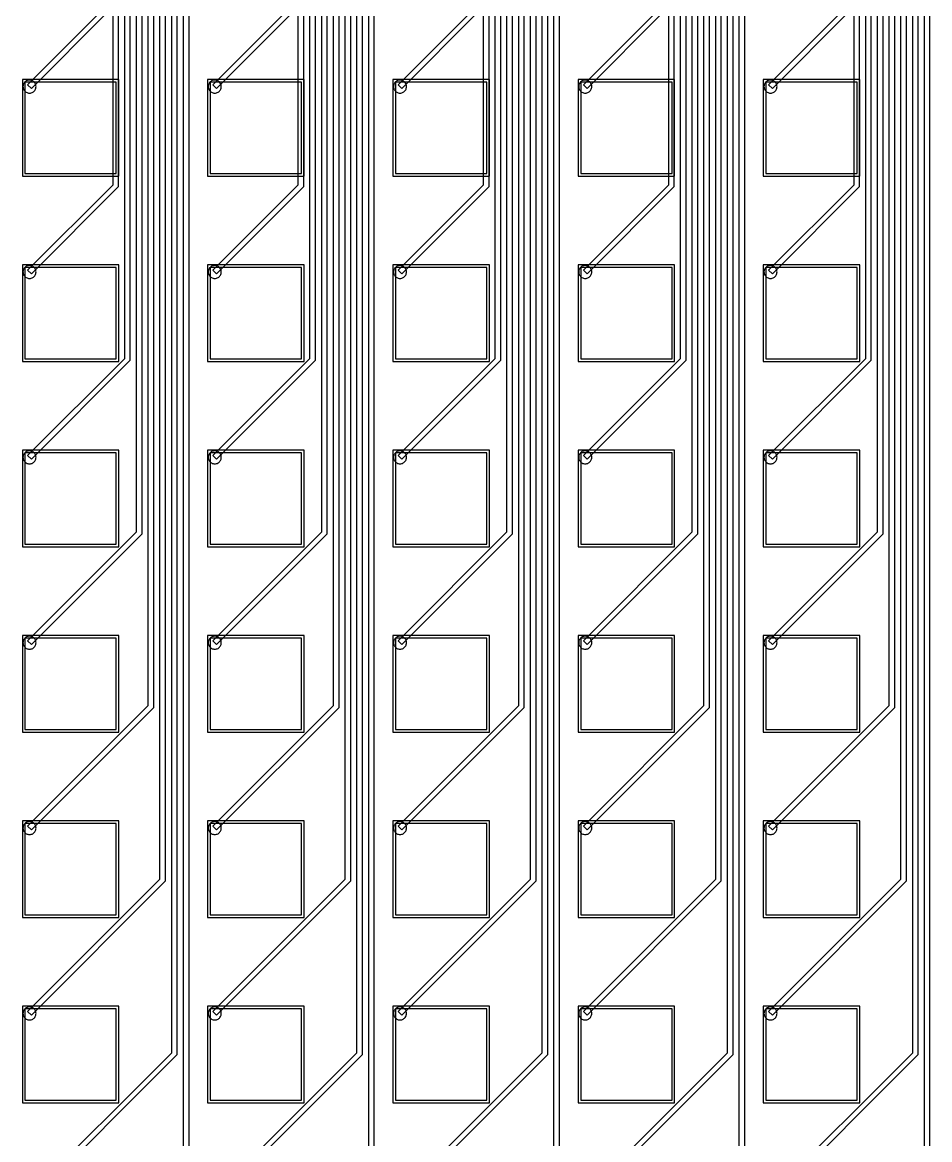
# Model space of a CAD drawing. Header units: metres. Extents: x -1236 to 4965, y 111 to 1952.
# Drawn here: x 284 to 631.8, y 738.9 to 1166.9 of the extents above; entities that cross this region are included whole.
import ezdxf

# ---------------------------------------------------------------- set-up
doc = ezdxf.new("R2010")
doc.units = ezdxf.units.M
for name, color, linetype in [('Etching', 1, 'CONTINUOUS'), ('EtchingPad', 2, 'CONTINUOUS'), ('Metal1', 4, 'CONTINUOUS'), ('Metal2', 3, 'CONTINUOUS')]:
    doc.layers.add(name, color=color, linetype=linetype)

msp = doc.modelspace()

# ---------------------------------------------------------------- linework, layer by layer
at = {"layer": 'Etching'}
for points in [[(289.25, 1142.25), (289.23, 1142.58), (289.16, 1142.9), (289.06, 1143.21), (288.92, 1143.5), (288.73, 1143.77), (288.52, 1144.02), (288.27, 1144.23), (288, 1144.42), (287.71, 1144.56), (287.4, 1144.66), (287.08, 1144.73), (286.75, 1144.75), (286.42, 1144.73), (286.1, 1144.66), (285.79, 1144.56), (285.5, 1144.42), (285.23, 1144.23), (284.98, 1144.02), (284.77, 1143.77), (284.58, 1143.5), (284.44, 1143.21), (284.34, 1142.9), (284.27, 1142.58), (284.25, 1142.25), (284.27, 1141.92), (284.34, 1141.6), (284.44, 1141.29), (284.58, 1141), (284.77, 1140.73), (284.98, 1140.48), (285.23, 1140.27), (285.5, 1140.08), (285.79, 1139.94), (286.1, 1139.84), (286.42, 1139.77), (286.75, 1139.75), (287.08, 1139.77), (287.4, 1139.84), (287.71, 1139.94), (288, 1140.08), (288.27, 1140.27), (288.52, 1140.48), (288.73, 1140.73), (288.92, 1141), (289.06, 1141.29), (289.16, 1141.6), (289.23, 1141.92), (289.25, 1142.25)], [(360.25, 1142.25), (360.23, 1142.58), (360.16, 1142.9), (360.06, 1143.21), (359.92, 1143.5), (359.73, 1143.77), (359.52, 1144.02), (359.27, 1144.23), (359, 1144.42), (358.71, 1144.56), (358.4, 1144.66), (358.08, 1144.73), (357.75, 1144.75), (357.42, 1144.73), (357.1, 1144.66), (356.79, 1144.56), (356.5, 1144.42), (356.23, 1144.23), (355.98, 1144.02), (355.77, 1143.77), (355.58, 1143.5), (355.44, 1143.21), (355.34, 1142.9), (355.27, 1142.58), (355.25, 1142.25), (355.27, 1141.92), (355.34, 1141.6), (355.44, 1141.29), (355.58, 1141), (355.77, 1140.73), (355.98, 1140.48), (356.23, 1140.27), (356.5, 1140.08), (356.79, 1139.94), (357.1, 1139.84), (357.42, 1139.77), (357.75, 1139.75), (358.08, 1139.77), (358.4, 1139.84), (358.71, 1139.94), (359, 1140.08), (359.27, 1140.27), (359.52, 1140.48), (359.73, 1140.73), (359.92, 1141), (360.06, 1141.29), (360.16, 1141.6), (360.23, 1141.92), (360.25, 1142.25)], [(431.25, 1142.25), (431.23, 1142.58), (431.16, 1142.9), (431.06, 1143.21), (430.92, 1143.5), (430.73, 1143.77), (430.52, 1144.02), (430.27, 1144.23), (430, 1144.42), (429.71, 1144.56), (429.4, 1144.66), (429.08, 1144.73), (428.75, 1144.75), (428.42, 1144.73), (428.1, 1144.66), (427.79, 1144.56), (427.5, 1144.42), (427.23, 1144.23), (426.98, 1144.02), (426.77, 1143.77), (426.58, 1143.5), (426.44, 1143.21), (426.34, 1142.9), (426.27, 1142.58), (426.25, 1142.25), (426.27, 1141.92), (426.34, 1141.6), (426.44, 1141.29), (426.58, 1141), (426.77, 1140.73), (426.98, 1140.48), (427.23, 1140.27), (427.5, 1140.08), (427.79, 1139.94), (428.1, 1139.84), (428.42, 1139.77), (428.75, 1139.75), (429.08, 1139.77), (429.4, 1139.84), (429.71, 1139.94), (430, 1140.08), (430.27, 1140.27), (430.52, 1140.48), (430.73, 1140.73), (430.92, 1141), (431.06, 1141.29), (431.16, 1141.6), (431.23, 1141.92), (431.25, 1142.25)], [(502.25, 1142.25), (502.23, 1142.58), (502.16, 1142.9), (502.06, 1143.21), (501.92, 1143.5), (501.73, 1143.77), (501.52, 1144.02), (501.27, 1144.23), (501, 1144.42), (500.71, 1144.56), (500.4, 1144.66), (500.08, 1144.73), (499.75, 1144.75), (499.42, 1144.73), (499.1, 1144.66), (498.79, 1144.56), (498.5, 1144.42), (498.23, 1144.23), (497.98, 1144.02), (497.77, 1143.77), (497.58, 1143.5), (497.44, 1143.21), (497.34, 1142.9), (497.27, 1142.58), (497.25, 1142.25), (497.27, 1141.92), (497.34, 1141.6), (497.44, 1141.29), (497.58, 1141), (497.77, 1140.73), (497.98, 1140.48), (498.23, 1140.27), (498.5, 1140.08), (498.79, 1139.94), (499.1, 1139.84), (499.42, 1139.77), (499.75, 1139.75), (500.08, 1139.77), (500.4, 1139.84), (500.71, 1139.94), (501, 1140.08), (501.27, 1140.27), (501.52, 1140.48), (501.73, 1140.73), (501.92, 1141), (502.06, 1141.29), (502.16, 1141.6), (502.23, 1141.92), (502.25, 1142.25)], [(573.25, 1142.25), (573.23, 1142.58), (573.16, 1142.9), (573.06, 1143.21), (572.92, 1143.5), (572.73, 1143.77), (572.52, 1144.02), (572.27, 1144.23), (572, 1144.42), (571.71, 1144.56), (571.4, 1144.66), (571.08, 1144.73), (570.75, 1144.75), (570.42, 1144.73), (570.1, 1144.66), (569.79, 1144.56), (569.5, 1144.42), (569.23, 1144.23), (568.98, 1144.02), (568.77, 1143.77), (568.58, 1143.5), (568.44, 1143.21), (568.34, 1142.9), (568.27, 1142.58), (568.25, 1142.25), (568.27, 1141.92), (568.34, 1141.6), (568.44, 1141.29), (568.58, 1141), (568.77, 1140.73), (568.98, 1140.48), (569.23, 1140.27), (569.5, 1140.08), (569.79, 1139.94), (570.1, 1139.84), (570.42, 1139.77), (570.75, 1139.75), (571.08, 1139.77), (571.4, 1139.84), (571.71, 1139.94), (572, 1140.08), (572.27, 1140.27), (572.52, 1140.48), (572.73, 1140.73), (572.92, 1141), (573.06, 1141.29), (573.16, 1141.6), (573.23, 1141.92), (573.25, 1142.25)], [(289.25, 1071.25), (289.23, 1071.58), (289.16, 1071.9), (289.06, 1072.21), (288.92, 1072.5), (288.73, 1072.77), (288.52, 1073.02), (288.27, 1073.23), (288, 1073.42), (287.71, 1073.56), (287.4, 1073.66), (287.08, 1073.73), (286.75, 1073.75), (286.42, 1073.73), (286.1, 1073.66), (285.79, 1073.56), (285.5, 1073.42), (285.23, 1073.23), (284.98, 1073.02), (284.77, 1072.77), (284.58, 1072.5), (284.44, 1072.21), (284.34, 1071.9), (284.27, 1071.58), (284.25, 1071.25), (284.27, 1070.92), (284.34, 1070.6), (284.44, 1070.29), (284.58, 1070), (284.77, 1069.73), (284.98, 1069.48), (285.23, 1069.27), (285.5, 1069.08), (285.79, 1068.94), (286.1, 1068.84), (286.42, 1068.77), (286.75, 1068.75), (287.08, 1068.77), (287.4, 1068.84), (287.71, 1068.94), (288, 1069.08), (288.27, 1069.27), (288.52, 1069.48), (288.73, 1069.73), (288.92, 1070), (289.06, 1070.29), (289.16, 1070.6), (289.23, 1070.92), (289.25, 1071.25)], [(360.25, 1071.25), (360.23, 1071.58), (360.16, 1071.9), (360.06, 1072.21), (359.92, 1072.5), (359.73, 1072.77), (359.52, 1073.02), (359.27, 1073.23), (359, 1073.42), (358.71, 1073.56), (358.4, 1073.66), (358.08, 1073.73), (357.75, 1073.75), (357.42, 1073.73), (357.1, 1073.66), (356.79, 1073.56), (356.5, 1073.42), (356.23, 1073.23), (355.98, 1073.02), (355.77, 1072.77), (355.58, 1072.5), (355.44, 1072.21), (355.34, 1071.9), (355.27, 1071.58), (355.25, 1071.25), (355.27, 1070.92), (355.34, 1070.6), (355.44, 1070.29), (355.58, 1070), (355.77, 1069.73), (355.98, 1069.48), (356.23, 1069.27), (356.5, 1069.08), (356.79, 1068.94), (357.1, 1068.84), (357.42, 1068.77), (357.75, 1068.75), (358.08, 1068.77), (358.4, 1068.84), (358.71, 1068.94), (359, 1069.08), (359.27, 1069.27), (359.52, 1069.48), (359.73, 1069.73), (359.92, 1070), (360.06, 1070.29), (360.16, 1070.6), (360.23, 1070.92), (360.25, 1071.25)], [(431.25, 1071.25), (431.23, 1071.58), (431.16, 1071.9), (431.06, 1072.21), (430.92, 1072.5), (430.73, 1072.77), (430.52, 1073.02), (430.27, 1073.23), (430, 1073.42), (429.71, 1073.56), (429.4, 1073.66), (429.08, 1073.73), (428.75, 1073.75), (428.42, 1073.73), (428.1, 1073.66), (427.79, 1073.56), (427.5, 1073.42), (427.23, 1073.23), (426.98, 1073.02), (426.77, 1072.77), (426.58, 1072.5), (426.44, 1072.21), (426.34, 1071.9), (426.27, 1071.58), (426.25, 1071.25), (426.27, 1070.92), (426.34, 1070.6), (426.44, 1070.29), (426.58, 1070), (426.77, 1069.73), (426.98, 1069.48), (427.23, 1069.27), (427.5, 1069.08), (427.79, 1068.94), (428.1, 1068.84), (428.42, 1068.77), (428.75, 1068.75), (429.08, 1068.77), (429.4, 1068.84), (429.71, 1068.94), (430, 1069.08), (430.27, 1069.27), (430.52, 1069.48), (430.73, 1069.73), (430.92, 1070), (431.06, 1070.29), (431.16, 1070.6), (431.23, 1070.92), (431.25, 1071.25)], [(502.25, 1071.25), (502.23, 1071.58), (502.16, 1071.9), (502.06, 1072.21), (501.92, 1072.5), (501.73, 1072.77), (501.52, 1073.02), (501.27, 1073.23), (501, 1073.42), (500.71, 1073.56), (500.4, 1073.66), (500.08, 1073.73), (499.75, 1073.75), (499.42, 1073.73), (499.1, 1073.66), (498.79, 1073.56), (498.5, 1073.42), (498.23, 1073.23), (497.98, 1073.02), (497.77, 1072.77), (497.58, 1072.5), (497.44, 1072.21), (497.34, 1071.9), (497.27, 1071.58), (497.25, 1071.25), (497.27, 1070.92), (497.34, 1070.6), (497.44, 1070.29), (497.58, 1070), (497.77, 1069.73), (497.98, 1069.48), (498.23, 1069.27), (498.5, 1069.08), (498.79, 1068.94), (499.1, 1068.84), (499.42, 1068.77), (499.75, 1068.75), (500.08, 1068.77), (500.4, 1068.84), (500.71, 1068.94), (501, 1069.08), (501.27, 1069.27), (501.52, 1069.48), (501.73, 1069.73), (501.92, 1070), (502.06, 1070.29), (502.16, 1070.6), (502.23, 1070.92), (502.25, 1071.25)], [(573.25, 1071.25), (573.23, 1071.58), (573.16, 1071.9), (573.06, 1072.21), (572.92, 1072.5), (572.73, 1072.77), (572.52, 1073.02), (572.27, 1073.23), (572, 1073.42), (571.71, 1073.56), (571.4, 1073.66), (571.08, 1073.73), (570.75, 1073.75), (570.42, 1073.73), (570.1, 1073.66), (569.79, 1073.56), (569.5, 1073.42), (569.23, 1073.23), (568.98, 1073.02), (568.77, 1072.77), (568.58, 1072.5), (568.44, 1072.21), (568.34, 1071.9), (568.27, 1071.58), (568.25, 1071.25), (568.27, 1070.92), (568.34, 1070.6), (568.44, 1070.29), (568.58, 1070), (568.77, 1069.73), (568.98, 1069.48), (569.23, 1069.27), (569.5, 1069.08), (569.79, 1068.94), (570.1, 1068.84), (570.42, 1068.77), (570.75, 1068.75), (571.08, 1068.77), (571.4, 1068.84), (571.71, 1068.94), (572, 1069.08), (572.27, 1069.27), (572.52, 1069.48), (572.73, 1069.73), (572.92, 1070), (573.06, 1070.29), (573.16, 1070.6), (573.23, 1070.92), (573.25, 1071.25)], [(289.25, 1000.25), (289.23, 1000.58), (289.16, 1000.9), (289.06, 1001.21), (288.92, 1001.5), (288.73, 1001.77), (288.52, 1002.02), (288.27, 1002.23), (288, 1002.42), (287.71, 1002.56), (287.4, 1002.66), (287.08, 1002.73), (286.75, 1002.75), (286.42, 1002.73), (286.1, 1002.66), (285.79, 1002.56), (285.5, 1002.42), (285.23, 1002.23), (284.98, 1002.02), (284.77, 1001.77), (284.58, 1001.5), (284.44, 1001.21), (284.34, 1000.9), (284.27, 1000.58), (284.25, 1000.25), (284.27, 999.92), (284.34, 999.6), (284.44, 999.29), (284.58, 999), (284.77, 998.73), (284.98, 998.48), (285.23, 998.27), (285.5, 998.08), (285.79, 997.94), (286.1, 997.84), (286.42, 997.77), (286.75, 997.75), (287.08, 997.77), (287.4, 997.84), (287.71, 997.94), (288, 998.08), (288.27, 998.27), (288.52, 998.48), (288.73, 998.73), (288.92, 999), (289.06, 999.29), (289.16, 999.6), (289.23, 999.92), (289.25, 1000.25)], [(360.25, 1000.25), (360.23, 1000.58), (360.16, 1000.9), (360.06, 1001.21), (359.92, 1001.5), (359.73, 1001.77), (359.52, 1002.02), (359.27, 1002.23), (359, 1002.42), (358.71, 1002.56), (358.4, 1002.66), (358.08, 1002.73), (357.75, 1002.75), (357.42, 1002.73), (357.1, 1002.66), (356.79, 1002.56), (356.5, 1002.42), (356.23, 1002.23), (355.98, 1002.02), (355.77, 1001.77), (355.58, 1001.5), (355.44, 1001.21), (355.34, 1000.9), (355.27, 1000.58), (355.25, 1000.25), (355.27, 999.92), (355.34, 999.6), (355.44, 999.29), (355.58, 999), (355.77, 998.73), (355.98, 998.48), (356.23, 998.27), (356.5, 998.08), (356.79, 997.94), (357.1, 997.84), (357.42, 997.77), (357.75, 997.75), (358.08, 997.77), (358.4, 997.84), (358.71, 997.94), (359, 998.08), (359.27, 998.27), (359.52, 998.48), (359.73, 998.73), (359.92, 999), (360.06, 999.29), (360.16, 999.6), (360.23, 999.92), (360.25, 1000.25)], [(431.25, 1000.25), (431.23, 1000.58), (431.16, 1000.9), (431.06, 1001.21), (430.92, 1001.5), (430.73, 1001.77), (430.52, 1002.02), (430.27, 1002.23), (430, 1002.42), (429.71, 1002.56), (429.4, 1002.66), (429.08, 1002.73), (428.75, 1002.75), (428.42, 1002.73), (428.1, 1002.66), (427.79, 1002.56), (427.5, 1002.42), (427.23, 1002.23), (426.98, 1002.02), (426.77, 1001.77), (426.58, 1001.5), (426.44, 1001.21), (426.34, 1000.9), (426.27, 1000.58), (426.25, 1000.25), (426.27, 999.92), (426.34, 999.6), (426.44, 999.29), (426.58, 999), (426.77, 998.73), (426.98, 998.48), (427.23, 998.27), (427.5, 998.08), (427.79, 997.94), (428.1, 997.84), (428.42, 997.77), (428.75, 997.75), (429.08, 997.77), (429.4, 997.84), (429.71, 997.94), (430, 998.08), (430.27, 998.27), (430.52, 998.48), (430.73, 998.73), (430.92, 999), (431.06, 999.29), (431.16, 999.6), (431.23, 999.92), (431.25, 1000.25)], [(502.25, 1000.25), (502.23, 1000.58), (502.16, 1000.9), (502.06, 1001.21), (501.92, 1001.5), (501.73, 1001.77), (501.52, 1002.02), (501.27, 1002.23), (501, 1002.42), (500.71, 1002.56), (500.4, 1002.66), (500.08, 1002.73), (499.75, 1002.75), (499.42, 1002.73), (499.1, 1002.66), (498.79, 1002.56), (498.5, 1002.42), (498.23, 1002.23), (497.98, 1002.02), (497.77, 1001.77), (497.58, 1001.5), (497.44, 1001.21), (497.34, 1000.9), (497.27, 1000.58), (497.25, 1000.25), (497.27, 999.92), (497.34, 999.6), (497.44, 999.29), (497.58, 999), (497.77, 998.73), (497.98, 998.48), (498.23, 998.27), (498.5, 998.08), (498.79, 997.94), (499.1, 997.84), (499.42, 997.77), (499.75, 997.75), (500.08, 997.77), (500.4, 997.84), (500.71, 997.94), (501, 998.08), (501.27, 998.27), (501.52, 998.48), (501.73, 998.73), (501.92, 999), (502.06, 999.29), (502.16, 999.6), (502.23, 999.92), (502.25, 1000.25)], [(573.25, 1000.25), (573.23, 1000.58), (573.16, 1000.9), (573.06, 1001.21), (572.92, 1001.5), (572.73, 1001.77), (572.52, 1002.02), (572.27, 1002.23), (572, 1002.42), (571.71, 1002.56), (571.4, 1002.66), (571.08, 1002.73), (570.75, 1002.75), (570.42, 1002.73), (570.1, 1002.66), (569.79, 1002.56), (569.5, 1002.42), (569.23, 1002.23), (568.98, 1002.02), (568.77, 1001.77), (568.58, 1001.5), (568.44, 1001.21), (568.34, 1000.9), (568.27, 1000.58), (568.25, 1000.25), (568.27, 999.92), (568.34, 999.6), (568.44, 999.29), (568.58, 999), (568.77, 998.73), (568.98, 998.48), (569.23, 998.27), (569.5, 998.08), (569.79, 997.94), (570.1, 997.84), (570.42, 997.77), (570.75, 997.75), (571.08, 997.77), (571.4, 997.84), (571.71, 997.94), (572, 998.08), (572.27, 998.27), (572.52, 998.48), (572.73, 998.73), (572.92, 999), (573.06, 999.29), (573.16, 999.6), (573.23, 999.92), (573.25, 1000.25)], [(289.25, 929.25), (289.23, 929.58), (289.16, 929.9), (289.06, 930.21), (288.92, 930.5), (288.73, 930.77), (288.52, 931.02), (288.27, 931.23), (288, 931.42), (287.71, 931.56), (287.4, 931.66), (287.08, 931.73), (286.75, 931.75), (286.42, 931.73), (286.1, 931.66), (285.79, 931.56), (285.5, 931.42), (285.23, 931.23), (284.98, 931.02), (284.77, 930.77), (284.58, 930.5), (284.44, 930.21), (284.34, 929.9), (284.27, 929.58), (284.25, 929.25), (284.27, 928.92), (284.34, 928.6), (284.44, 928.29), (284.58, 928), (284.77, 927.73), (284.98, 927.48), (285.23, 927.27), (285.5, 927.08), (285.79, 926.94), (286.1, 926.84), (286.42, 926.77), (286.75, 926.75), (287.08, 926.77), (287.4, 926.84), (287.71, 926.94), (288, 927.08), (288.27, 927.27), (288.52, 927.48), (288.73, 927.73), (288.92, 928), (289.06, 928.29), (289.16, 928.6), (289.23, 928.92), (289.25, 929.25)], [(360.25, 929.25), (360.23, 929.58), (360.16, 929.9), (360.06, 930.21), (359.92, 930.5), (359.73, 930.77), (359.52, 931.02), (359.27, 931.23), (359, 931.42), (358.71, 931.56), (358.4, 931.66), (358.08, 931.73), (357.75, 931.75), (357.42, 931.73), (357.1, 931.66), (356.79, 931.56), (356.5, 931.42), (356.23, 931.23), (355.98, 931.02), (355.77, 930.77), (355.58, 930.5), (355.44, 930.21), (355.34, 929.9), (355.27, 929.58), (355.25, 929.25), (355.27, 928.92), (355.34, 928.6), (355.44, 928.29), (355.58, 928), (355.77, 927.73), (355.98, 927.48), (356.23, 927.27), (356.5, 927.08), (356.79, 926.94), (357.1, 926.84), (357.42, 926.77), (357.75, 926.75), (358.08, 926.77), (358.4, 926.84), (358.71, 926.94), (359, 927.08), (359.27, 927.27), (359.52, 927.48), (359.73, 927.73), (359.92, 928), (360.06, 928.29), (360.16, 928.6), (360.23, 928.92), (360.25, 929.25)], [(431.25, 929.25), (431.23, 929.58), (431.16, 929.9), (431.06, 930.21), (430.92, 930.5), (430.73, 930.77), (430.52, 931.02), (430.27, 931.23), (430, 931.42), (429.71, 931.56), (429.4, 931.66), (429.08, 931.73), (428.75, 931.75), (428.42, 931.73), (428.1, 931.66), (427.79, 931.56), (427.5, 931.42), (427.23, 931.23), (426.98, 931.02), (426.77, 930.77), (426.58, 930.5), (426.44, 930.21), (426.34, 929.9), (426.27, 929.58), (426.25, 929.25), (426.27, 928.92), (426.34, 928.6), (426.44, 928.29), (426.58, 928), (426.77, 927.73), (426.98, 927.48), (427.23, 927.27), (427.5, 927.08), (427.79, 926.94), (428.1, 926.84), (428.42, 926.77), (428.75, 926.75), (429.08, 926.77), (429.4, 926.84), (429.71, 926.94), (430, 927.08), (430.27, 927.27), (430.52, 927.48), (430.73, 927.73), (430.92, 928), (431.06, 928.29), (431.16, 928.6), (431.23, 928.92), (431.25, 929.25)], [(502.25, 929.25), (502.23, 929.58), (502.16, 929.9), (502.06, 930.21), (501.92, 930.5), (501.73, 930.77), (501.52, 931.02), (501.27, 931.23), (501, 931.42), (500.71, 931.56), (500.4, 931.66), (500.08, 931.73), (499.75, 931.75), (499.42, 931.73), (499.1, 931.66), (498.79, 931.56), (498.5, 931.42), (498.23, 931.23), (497.98, 931.02), (497.77, 930.77), (497.58, 930.5), (497.44, 930.21), (497.34, 929.9), (497.27, 929.58), (497.25, 929.25), (497.27, 928.92), (497.34, 928.6), (497.44, 928.29), (497.58, 928), (497.77, 927.73), (497.98, 927.48), (498.23, 927.27), (498.5, 927.08), (498.79, 926.94), (499.1, 926.84), (499.42, 926.77), (499.75, 926.75), (500.08, 926.77), (500.4, 926.84), (500.71, 926.94), (501, 927.08), (501.27, 927.27), (501.52, 927.48), (501.73, 927.73), (501.92, 928), (502.06, 928.29), (502.16, 928.6), (502.23, 928.92), (502.25, 929.25)], [(573.25, 929.25), (573.23, 929.58), (573.16, 929.9), (573.06, 930.21), (572.92, 930.5), (572.73, 930.77), (572.52, 931.02), (572.27, 931.23), (572, 931.42), (571.71, 931.56), (571.4, 931.66), (571.08, 931.73), (570.75, 931.75), (570.42, 931.73), (570.1, 931.66), (569.79, 931.56), (569.5, 931.42), (569.23, 931.23), (568.98, 931.02), (568.77, 930.77), (568.58, 930.5), (568.44, 930.21), (568.34, 929.9), (568.27, 929.58), (568.25, 929.25), (568.27, 928.92), (568.34, 928.6), (568.44, 928.29), (568.58, 928), (568.77, 927.73), (568.98, 927.48), (569.23, 927.27), (569.5, 927.08), (569.79, 926.94), (570.1, 926.84), (570.42, 926.77), (570.75, 926.75), (571.08, 926.77), (571.4, 926.84), (571.71, 926.94), (572, 927.08), (572.27, 927.27), (572.52, 927.48), (572.73, 927.73), (572.92, 928), (573.06, 928.29), (573.16, 928.6), (573.23, 928.92), (573.25, 929.25)], [(289.25, 858.25), (289.23, 858.58), (289.16, 858.9), (289.06, 859.21), (288.92, 859.5), (288.73, 859.77), (288.52, 860.02), (288.27, 860.23), (288, 860.42), (287.71, 860.56), (287.4, 860.66), (287.08, 860.73), (286.75, 860.75), (286.42, 860.73), (286.1, 860.66), (285.79, 860.56), (285.5, 860.42), (285.23, 860.23), (284.98, 860.02), (284.77, 859.77), (284.58, 859.5), (284.44, 859.21), (284.34, 858.9), (284.27, 858.58), (284.25, 858.25), (284.27, 857.92), (284.34, 857.6), (284.44, 857.29), (284.58, 857), (284.77, 856.73), (284.98, 856.48), (285.23, 856.27), (285.5, 856.08), (285.79, 855.94), (286.1, 855.84), (286.42, 855.77), (286.75, 855.75), (287.08, 855.77), (287.4, 855.84), (287.71, 855.94), (288, 856.08), (288.27, 856.27), (288.52, 856.48), (288.73, 856.73), (288.92, 857), (289.06, 857.29), (289.16, 857.6), (289.23, 857.92), (289.25, 858.25)], [(360.25, 858.25), (360.23, 858.58), (360.16, 858.9), (360.06, 859.21), (359.92, 859.5), (359.73, 859.77), (359.52, 860.02), (359.27, 860.23), (359, 860.42), (358.71, 860.56), (358.4, 860.66), (358.08, 860.73), (357.75, 860.75), (357.42, 860.73), (357.1, 860.66), (356.79, 860.56), (356.5, 860.42), (356.23, 860.23), (355.98, 860.02), (355.77, 859.77), (355.58, 859.5), (355.44, 859.21), (355.34, 858.9), (355.27, 858.58), (355.25, 858.25), (355.27, 857.92), (355.34, 857.6), (355.44, 857.29), (355.58, 857), (355.77, 856.73), (355.98, 856.48), (356.23, 856.27), (356.5, 856.08), (356.79, 855.94), (357.1, 855.84), (357.42, 855.77), (357.75, 855.75), (358.08, 855.77), (358.4, 855.84), (358.71, 855.94), (359, 856.08), (359.27, 856.27), (359.52, 856.48), (359.73, 856.73), (359.92, 857), (360.06, 857.29), (360.16, 857.6), (360.23, 857.92), (360.25, 858.25)], [(431.25, 858.25), (431.23, 858.58), (431.16, 858.9), (431.06, 859.21), (430.92, 859.5), (430.73, 859.77), (430.52, 860.02), (430.27, 860.23), (430, 860.42), (429.71, 860.56), (429.4, 860.66), (429.08, 860.73), (428.75, 860.75), (428.42, 860.73), (428.1, 860.66), (427.79, 860.56), (427.5, 860.42), (427.23, 860.23), (426.98, 860.02), (426.77, 859.77), (426.58, 859.5), (426.44, 859.21), (426.34, 858.9), (426.27, 858.58), (426.25, 858.25), (426.27, 857.92), (426.34, 857.6), (426.44, 857.29), (426.58, 857), (426.77, 856.73), (426.98, 856.48), (427.23, 856.27), (427.5, 856.08), (427.79, 855.94), (428.1, 855.84), (428.42, 855.77), (428.75, 855.75), (429.08, 855.77), (429.4, 855.84), (429.71, 855.94), (430, 856.08), (430.27, 856.27), (430.52, 856.48), (430.73, 856.73), (430.92, 857), (431.06, 857.29), (431.16, 857.6), (431.23, 857.92), (431.25, 858.25)], [(502.25, 858.25), (502.23, 858.58), (502.16, 858.9), (502.06, 859.21), (501.92, 859.5), (501.73, 859.77), (501.52, 860.02), (501.27, 860.23), (501, 860.42), (500.71, 860.56), (500.4, 860.66), (500.08, 860.73), (499.75, 860.75), (499.42, 860.73), (499.1, 860.66), (498.79, 860.56), (498.5, 860.42), (498.23, 860.23), (497.98, 860.02), (497.77, 859.77), (497.58, 859.5), (497.44, 859.21), (497.34, 858.9), (497.27, 858.58), (497.25, 858.25), (497.27, 857.92), (497.34, 857.6), (497.44, 857.29), (497.58, 857), (497.77, 856.73), (497.98, 856.48), (498.23, 856.27), (498.5, 856.08), (498.79, 855.94), (499.1, 855.84), (499.42, 855.77), (499.75, 855.75), (500.08, 855.77), (500.4, 855.84), (500.71, 855.94), (501, 856.08), (501.27, 856.27), (501.52, 856.48), (501.73, 856.73), (501.92, 857), (502.06, 857.29), (502.16, 857.6), (502.23, 857.92), (502.25, 858.25)], [(573.25, 858.25), (573.23, 858.58), (573.16, 858.9), (573.06, 859.21), (572.92, 859.5), (572.73, 859.77), (572.52, 860.02), (572.27, 860.23), (572, 860.42), (571.71, 860.56), (571.4, 860.66), (571.08, 860.73), (570.75, 860.75), (570.42, 860.73), (570.1, 860.66), (569.79, 860.56), (569.5, 860.42), (569.23, 860.23), (568.98, 860.02), (568.77, 859.77), (568.58, 859.5), (568.44, 859.21), (568.34, 858.9), (568.27, 858.58), (568.25, 858.25), (568.27, 857.92), (568.34, 857.6), (568.44, 857.29), (568.58, 857), (568.77, 856.73), (568.98, 856.48), (569.23, 856.27), (569.5, 856.08), (569.79, 855.94), (570.1, 855.84), (570.42, 855.77), (570.75, 855.75), (571.08, 855.77), (571.4, 855.84), (571.71, 855.94), (572, 856.08), (572.27, 856.27), (572.52, 856.48), (572.73, 856.73), (572.92, 857), (573.06, 857.29), (573.16, 857.6), (573.23, 857.92), (573.25, 858.25)], [(289.25, 787.25), (289.23, 787.58), (289.16, 787.9), (289.06, 788.21), (288.92, 788.5), (288.73, 788.77), (288.52, 789.02), (288.27, 789.23), (288, 789.42), (287.71, 789.56), (287.4, 789.66), (287.08, 789.73), (286.75, 789.75), (286.42, 789.73), (286.1, 789.66), (285.79, 789.56), (285.5, 789.42), (285.23, 789.23), (284.98, 789.02), (284.77, 788.77), (284.58, 788.5), (284.44, 788.21), (284.34, 787.9), (284.27, 787.58), (284.25, 787.25), (284.27, 786.92), (284.34, 786.6), (284.44, 786.29), (284.58, 786), (284.77, 785.73), (284.98, 785.48), (285.23, 785.27), (285.5, 785.08), (285.79, 784.94), (286.1, 784.84), (286.42, 784.77), (286.75, 784.75), (287.08, 784.77), (287.4, 784.84), (287.71, 784.94), (288, 785.08), (288.27, 785.27), (288.52, 785.48), (288.73, 785.73), (288.92, 786), (289.06, 786.29), (289.16, 786.6), (289.23, 786.92), (289.25, 787.25)], [(360.25, 787.25), (360.23, 787.58), (360.16, 787.9), (360.06, 788.21), (359.92, 788.5), (359.73, 788.77), (359.52, 789.02), (359.27, 789.23), (359, 789.42), (358.71, 789.56), (358.4, 789.66), (358.08, 789.73), (357.75, 789.75), (357.42, 789.73), (357.1, 789.66), (356.79, 789.56), (356.5, 789.42), (356.23, 789.23), (355.98, 789.02), (355.77, 788.77), (355.58, 788.5), (355.44, 788.21), (355.34, 787.9), (355.27, 787.58), (355.25, 787.25), (355.27, 786.92), (355.34, 786.6), (355.44, 786.29), (355.58, 786), (355.77, 785.73), (355.98, 785.48), (356.23, 785.27), (356.5, 785.08), (356.79, 784.94), (357.1, 784.84), (357.42, 784.77), (357.75, 784.75), (358.08, 784.77), (358.4, 784.84), (358.71, 784.94), (359, 785.08), (359.27, 785.27), (359.52, 785.48), (359.73, 785.73), (359.92, 786), (360.06, 786.29), (360.16, 786.6), (360.23, 786.92), (360.25, 787.25)], [(431.25, 787.25), (431.23, 787.58), (431.16, 787.9), (431.06, 788.21), (430.92, 788.5), (430.73, 788.77), (430.52, 789.02), (430.27, 789.23), (430, 789.42), (429.71, 789.56), (429.4, 789.66), (429.08, 789.73), (428.75, 789.75), (428.42, 789.73), (428.1, 789.66), (427.79, 789.56), (427.5, 789.42), (427.23, 789.23), (426.98, 789.02), (426.77, 788.77), (426.58, 788.5), (426.44, 788.21), (426.34, 787.9), (426.27, 787.58), (426.25, 787.25), (426.27, 786.92), (426.34, 786.6), (426.44, 786.29), (426.58, 786), (426.77, 785.73), (426.98, 785.48), (427.23, 785.27), (427.5, 785.08), (427.79, 784.94), (428.1, 784.84), (428.42, 784.77), (428.75, 784.75), (429.08, 784.77), (429.4, 784.84), (429.71, 784.94), (430, 785.08), (430.27, 785.27), (430.52, 785.48), (430.73, 785.73), (430.92, 786), (431.06, 786.29), (431.16, 786.6), (431.23, 786.92), (431.25, 787.25)], [(502.25, 787.25), (502.23, 787.58), (502.16, 787.9), (502.06, 788.21), (501.92, 788.5), (501.73, 788.77), (501.52, 789.02), (501.27, 789.23), (501, 789.42), (500.71, 789.56), (500.4, 789.66), (500.08, 789.73), (499.75, 789.75), (499.42, 789.73), (499.1, 789.66), (498.79, 789.56), (498.5, 789.42), (498.23, 789.23), (497.98, 789.02), (497.77, 788.77), (497.58, 788.5), (497.44, 788.21), (497.34, 787.9), (497.27, 787.58), (497.25, 787.25), (497.27, 786.92), (497.34, 786.6), (497.44, 786.29), (497.58, 786), (497.77, 785.73), (497.98, 785.48), (498.23, 785.27), (498.5, 785.08), (498.79, 784.94), (499.1, 784.84), (499.42, 784.77), (499.75, 784.75), (500.08, 784.77), (500.4, 784.84), (500.71, 784.94), (501, 785.08), (501.27, 785.27), (501.52, 785.48), (501.73, 785.73), (501.92, 786), (502.06, 786.29), (502.16, 786.6), (502.23, 786.92), (502.25, 787.25)], [(573.25, 787.25), (573.23, 787.58), (573.16, 787.9), (573.06, 788.21), (572.92, 788.5), (572.73, 788.77), (572.52, 789.02), (572.27, 789.23), (572, 789.42), (571.71, 789.56), (571.4, 789.66), (571.08, 789.73), (570.75, 789.75), (570.42, 789.73), (570.1, 789.66), (569.79, 789.56), (569.5, 789.42), (569.23, 789.23), (568.98, 789.02), (568.77, 788.77), (568.58, 788.5), (568.44, 788.21), (568.34, 787.9), (568.27, 787.58), (568.25, 787.25), (568.27, 786.92), (568.34, 786.6), (568.44, 786.29), (568.58, 786), (568.77, 785.73), (568.98, 785.48), (569.23, 785.27), (569.5, 785.08), (569.79, 784.94), (570.1, 784.84), (570.42, 784.77), (570.75, 784.75), (571.08, 784.77), (571.4, 784.84), (571.71, 784.94), (572, 785.08), (572.27, 785.27), (572.52, 785.48), (572.73, 785.73), (572.92, 786), (573.06, 786.29), (573.16, 786.6), (573.23, 786.92), (573.25, 787.25)]]:
    msp.add_lwpolyline(points, close=True, dxfattribs=at)
at = {"layer": 'EtchingPad'}
for points in [[(285, 1109), (320, 1109), (320, 1144), (285, 1144), (285, 1109)], [(356, 1109), (391, 1109), (391, 1144), (356, 1144), (356, 1109)], [(427, 1109), (462, 1109), (462, 1144), (427, 1144), (427, 1109)], [(498, 1109), (533, 1109), (533, 1144), (498, 1144), (498, 1109)], [(569, 1109), (604, 1109), (604, 1144), (569, 1144), (569, 1109)], [(285, 1038), (320, 1038), (320, 1073), (285, 1073), (285, 1038)], [(356, 1038), (391, 1038), (391, 1073), (356, 1073), (356, 1038)], [(427, 1038), (462, 1038), (462, 1073), (427, 1073), (427, 1038)], [(498, 1038), (533, 1038), (533, 1073), (498, 1073), (498, 1038)], [(569, 1038), (604, 1038), (604, 1073), (569, 1073), (569, 1038)], [(285, 967), (320, 967), (320, 1002), (285, 1002), (285, 967)], [(356, 967), (391, 967), (391, 1002), (356, 1002), (356, 967)], [(427, 967), (462, 967), (462, 1002), (427, 1002), (427, 967)], [(498, 967), (533, 967), (533, 1002), (498, 1002), (498, 967)], [(569, 967), (604, 967), (604, 1002), (569, 1002), (569, 967)], [(285, 896), (320, 896), (320, 931), (285, 931), (285, 896)], [(356, 896), (391, 896), (391, 931), (356, 931), (356, 896)], [(427, 896), (462, 896), (462, 931), (427, 931), (427, 896)], [(498, 896), (533, 896), (533, 931), (498, 931), (498, 896)], [(569, 896), (604, 896), (604, 931), (569, 931), (569, 896)], [(285, 825), (320, 825), (320, 860), (285, 860), (285, 825)], [(356, 825), (391, 825), (391, 860), (356, 860), (356, 825)], [(427, 825), (462, 825), (462, 860), (427, 860), (427, 825)], [(498, 825), (533, 825), (533, 860), (498, 860), (498, 825)], [(569, 825), (604, 825), (604, 860), (569, 860), (569, 825)], [(285, 754), (320, 754), (320, 789), (285, 789), (285, 754)], [(356, 754), (391, 754), (391, 789), (356, 789), (356, 754)], [(427, 754), (462, 754), (462, 789), (427, 789), (427, 754)], [(498, 754), (533, 754), (533, 789), (498, 789), (498, 754)], [(569, 754), (604, 754), (604, 789), (569, 789), (569, 754)]]:
    msp.add_lwpolyline(points, close=True, dxfattribs=at)
at = {"layer": 'Metal1'}
for points in [[(347.75, 1652.5), (347.75, 704.84), (287.46, 644.54), (286.04, 645.96), (345.75, 705.66), (345.75, 1652.5)], [(343.25, 1652.5), (343.25, 771.34), (287.46, 715.54), (286.04, 716.96), (341.25, 772.16), (341.25, 1652.5)], [(338.75, 1652.5), (338.75, 837.84), (287.46, 786.54), (286.04, 787.96), (336.75, 838.66), (336.75, 1652.5)], [(334.25, 1652.5), (334.25, 904.34), (287.46, 857.54), (286.04, 858.96), (332.25, 905.16), (332.25, 1652.5)], [(329.75, 1652.5), (329.75, 970.84), (287.46, 928.54), (286.04, 929.96), (327.75, 971.66), (327.75, 1652.5)], [(325.25, 1652.5), (325.25, 1037.34), (287.46, 999.54), (286.04, 1000.96), (323.25, 1038.16), (323.25, 1652.5)], [(320.75, 1652.5), (320.75, 1103.84), (287.46, 1070.54), (286.04, 1071.96), (318.75, 1104.66), (318.75, 1652.5)], [(316.25, 1652.5), (316.25, 1170.34), (287.46, 1141.54), (286.04, 1142.96), (314.25, 1171.16), (314.25, 1652.5)], [(418.75, 1652.5), (418.75, 704.84), (358.46, 644.54), (357.04, 645.96), (416.75, 705.66), (416.75, 1652.5)], [(414.25, 1652.5), (414.25, 771.34), (358.46, 715.54), (357.04, 716.96), (412.25, 772.16), (412.25, 1652.5)], [(409.75, 1652.5), (409.75, 837.84), (358.46, 786.54), (357.04, 787.96), (407.75, 838.66), (407.75, 1652.5)], [(405.25, 1652.5), (405.25, 904.34), (358.46, 857.54), (357.04, 858.96), (403.25, 905.16), (403.25, 1652.5)], [(400.75, 1652.5), (400.75, 970.84), (358.46, 928.54), (357.04, 929.96), (398.75, 971.66), (398.75, 1652.5)], [(396.25, 1652.5), (396.25, 1037.34), (358.46, 999.54), (357.04, 1000.96), (394.25, 1038.16), (394.25, 1652.5)], [(391.75, 1652.5), (391.75, 1103.84), (358.46, 1070.54), (357.04, 1071.96), (389.75, 1104.66), (389.75, 1652.5)], [(387.25, 1652.5), (387.25, 1170.34), (358.46, 1141.54), (357.04, 1142.96), (385.25, 1171.16), (385.25, 1652.5)], [(489.75, 1652.5), (489.75, 704.84), (429.46, 644.54), (428.04, 645.96), (487.75, 705.66), (487.75, 1652.5)], [(485.25, 1652.5), (485.25, 771.34), (429.46, 715.54), (428.04, 716.96), (483.25, 772.16), (483.25, 1652.5)], [(480.75, 1652.5), (480.75, 837.84), (429.46, 786.54), (428.04, 787.96), (478.75, 838.66), (478.75, 1652.5)], [(476.25, 1652.5), (476.25, 904.34), (429.46, 857.54), (428.04, 858.96), (474.25, 905.16), (474.25, 1652.5)], [(471.75, 1652.5), (471.75, 970.84), (429.46, 928.54), (428.04, 929.96), (469.75, 971.66), (469.75, 1652.5)], [(467.25, 1652.5), (467.25, 1037.34), (429.46, 999.54), (428.04, 1000.96), (465.25, 1038.16), (465.25, 1652.5)], [(462.75, 1652.5), (462.75, 1103.84), (429.46, 1070.54), (428.04, 1071.96), (460.75, 1104.66), (460.75, 1652.5)], [(458.25, 1652.5), (458.25, 1170.34), (429.46, 1141.54), (428.04, 1142.96), (456.25, 1171.16), (456.25, 1652.5)], [(560.75, 1652.5), (560.75, 704.84), (500.46, 644.54), (499.04, 645.96), (558.75, 705.66), (558.75, 1652.5)], [(556.25, 1652.5), (556.25, 771.34), (500.46, 715.54), (499.04, 716.96), (554.25, 772.16), (554.25, 1652.5)], [(551.75, 1652.5), (551.75, 837.84), (500.46, 786.54), (499.04, 787.96), (549.75, 838.66), (549.75, 1652.5)], [(547.25, 1652.5), (547.25, 904.34), (500.46, 857.54), (499.04, 858.96), (545.25, 905.16), (545.25, 1652.5)], [(542.75, 1652.5), (542.75, 970.84), (500.46, 928.54), (499.04, 929.96), (540.75, 971.66), (540.75, 1652.5)], [(538.25, 1652.5), (538.25, 1037.34), (500.46, 999.54), (499.04, 1000.96), (536.25, 1038.16), (536.25, 1652.5)], [(533.75, 1652.5), (533.75, 1103.84), (500.46, 1070.54), (499.04, 1071.96), (531.75, 1104.66), (531.75, 1652.5)], [(529.25, 1652.5), (529.25, 1170.34), (500.46, 1141.54), (499.04, 1142.96), (527.25, 1171.16), (527.25, 1652.5)], [(631.75, 1652.5), (631.75, 704.84), (571.46, 644.54), (570.04, 645.96), (629.75, 705.66), (629.75, 1652.5)], [(627.25, 1652.5), (627.25, 771.34), (571.46, 715.54), (570.04, 716.96), (625.25, 772.16), (625.25, 1652.5)], [(622.75, 1652.5), (622.75, 837.84), (571.46, 786.54), (570.04, 787.96), (620.75, 838.66), (620.75, 1652.5)], [(618.25, 1652.5), (618.25, 904.34), (571.46, 857.54), (570.04, 858.96), (616.25, 905.16), (616.25, 1652.5)], [(613.75, 1652.5), (613.75, 970.84), (571.46, 928.54), (570.04, 929.96), (611.75, 971.66), (611.75, 1652.5)], [(609.25, 1652.5), (609.25, 1037.34), (571.46, 999.54), (570.04, 1000.96), (607.25, 1038.16), (607.25, 1652.5)], [(604.75, 1652.5), (604.75, 1103.84), (571.46, 1070.54), (570.04, 1071.96), (602.75, 1104.66), (602.75, 1652.5)], [(600.25, 1652.5), (600.25, 1170.34), (571.46, 1141.54), (570.04, 1142.96), (598.25, 1171.16), (598.25, 1652.5)]]:
    msp.add_lwpolyline(points, close=True, dxfattribs=at)
at = {"layer": 'Metal2'}
for points in [[(284, 1108), (321, 1108), (321, 1145), (284, 1145), (284, 1108)], [(355, 1108), (392, 1108), (392, 1145), (355, 1145), (355, 1108)], [(426, 1108), (463, 1108), (463, 1145), (426, 1145), (426, 1108)], [(497, 1108), (534, 1108), (534, 1145), (497, 1145), (497, 1108)], [(568, 1108), (605, 1108), (605, 1145), (568, 1145), (568, 1108)], [(284, 1037), (321, 1037), (321, 1074), (284, 1074), (284, 1037)], [(355, 1037), (392, 1037), (392, 1074), (355, 1074), (355, 1037)], [(426, 1037), (463, 1037), (463, 1074), (426, 1074), (426, 1037)], [(497, 1037), (534, 1037), (534, 1074), (497, 1074), (497, 1037)], [(568, 1037), (605, 1037), (605, 1074), (568, 1074), (568, 1037)], [(284, 966), (321, 966), (321, 1003), (284, 1003), (284, 966)], [(355, 966), (392, 966), (392, 1003), (355, 1003), (355, 966)], [(426, 966), (463, 966), (463, 1003), (426, 1003), (426, 966)], [(497, 966), (534, 966), (534, 1003), (497, 1003), (497, 966)], [(568, 966), (605, 966), (605, 1003), (568, 1003), (568, 966)], [(284, 895), (321, 895), (321, 932), (284, 932), (284, 895)], [(355, 895), (392, 895), (392, 932), (355, 932), (355, 895)], [(426, 895), (463, 895), (463, 932), (426, 932), (426, 895)], [(497, 895), (534, 895), (534, 932), (497, 932), (497, 895)], [(568, 895), (605, 895), (605, 932), (568, 932), (568, 895)], [(284, 824), (321, 824), (321, 861), (284, 861), (284, 824)], [(355, 824), (392, 824), (392, 861), (355, 861), (355, 824)], [(426, 824), (463, 824), (463, 861), (426, 861), (426, 824)], [(497, 824), (534, 824), (534, 861), (497, 861), (497, 824)], [(568, 824), (605, 824), (605, 861), (568, 861), (568, 824)], [(284, 753), (321, 753), (321, 790), (284, 790), (284, 753)], [(355, 753), (392, 753), (392, 790), (355, 790), (355, 753)], [(426, 753), (463, 753), (463, 790), (426, 790), (426, 753)], [(497, 753), (534, 753), (534, 790), (497, 790), (497, 753)], [(568, 753), (605, 753), (605, 790), (568, 790), (568, 753)]]:
    msp.add_lwpolyline(points, close=True, dxfattribs=at)

doc.saveas('drawing.dxf')
